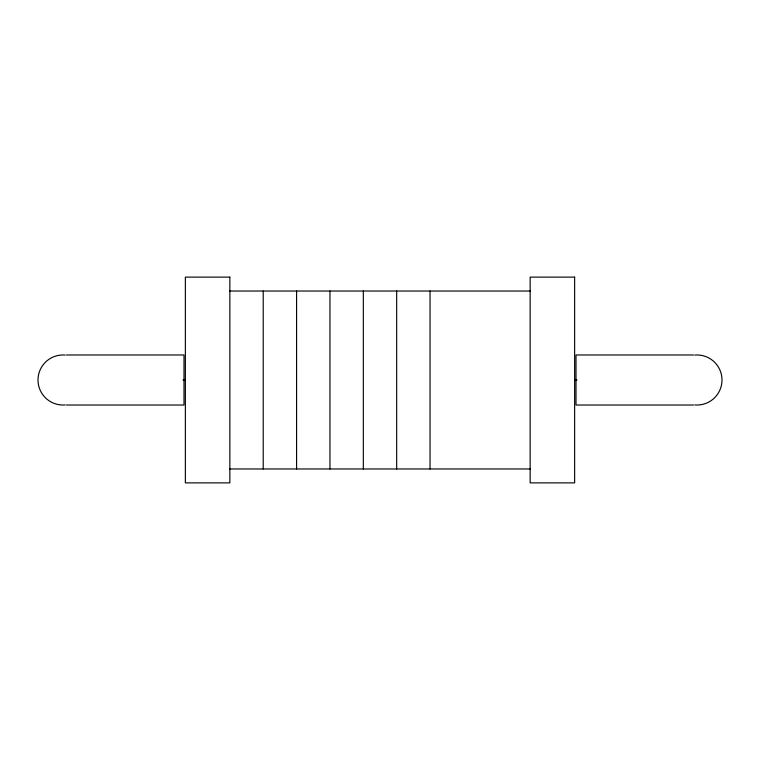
<?xml version="1.0" encoding="UTF-8"?>
<svg xmlns="http://www.w3.org/2000/svg" width="760" height="760" viewBox="0 0 760 760"><rect width="100%" height="100%" fill="white"/><g stroke="black" fill="none" stroke-linecap="round" stroke-linejoin="round"><path stroke-width="1.14" d="M229.852 291.023L530.147 291.023M66.377 354.977L183.996 354.977L183.996 405.023L66.377 405.023M693.623 354.977L576.004 354.977L576.004 405.023L693.623 405.023M182.989 380L185.364 380M574.636 380L577.011 380M229.852 468.977L530.147 468.977M430.046 291.023L430.046 468.977M396.682 291.023L396.682 468.977M363.318 291.023L363.318 468.977M329.954 291.023L329.954 468.977M296.59 291.023L296.59 468.977M263.216 291.023L263.216 468.977M65.198 404.928A25.023 25.023 0 0 1 38 380A25.023 25.023 0 0 1 65.198 355.072M694.801 355.072A25.023 25.023 0 0 1 722 380A25.023 25.023 0 0 1 694.801 404.928M229.852 277.124L185.364 277.124L185.364 482.875L229.852 482.875L229.852 277.124M574.636 277.124L530.147 277.124L530.147 482.875L574.636 482.875L574.636 277.124"/></g></svg>
